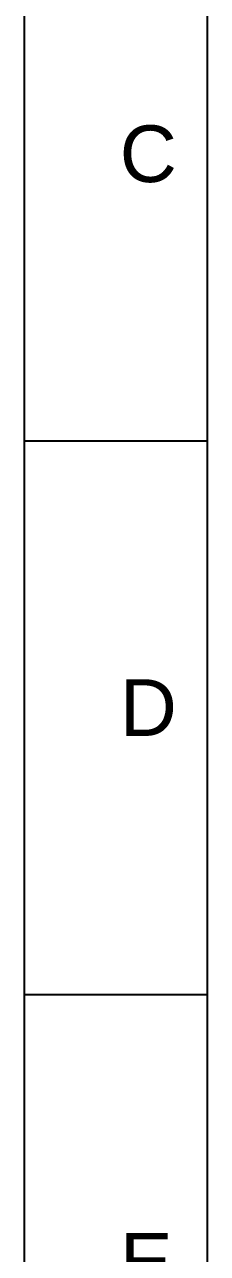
# Model space of a CAD drawing. Header units: millimetres. Extents: x 1966 to 5966, y 1587 to 4387.
# Drawn here: x 1966 to 2050, y 3257 to 3820 of the extents above; entities that cross this region are included whole.
import ezdxf

# ---------------------------------------------------------------- set-up
doc = ezdxf.new("R2010")
doc.units = ezdxf.units.MM
doc.layers.add('Protocol', color=210, linetype='Continuous')
doc.styles.get("Standard").update_dxf_attribs({"font": 'arial.ttf'})

msp = doc.modelspace()

# ---------------------------------------------------------------- linework, layer by layer
at = {"layer": 'Protocol', "color": 7}
for p, q in [((1965.86, 1587.28), (1965.86, 4387.28)), ((2049.7, 1587.28), (2049.7, 4303.44)), ((2049.7, 3629.28), (1965.86, 3629.28)), ((2049.7, 3375.28), (1965.86, 3375.28))]:
    msp.add_line(p, q, dxfattribs=at)

# ---------------------------------------------------------------- texts
at = {"layer": 'Protocol', "color": 7, "char_height": 26, "attachment_point": 1}
for s, insert in [('C', (2009.48, 3774.05)), ('D', (2009.48, 3520.05)), ('E', (2009.48, 3266.05))]:
    msp.add_mtext_dynamic_manual_height_columns(s, width=323.6761, gutter_width=12.5, heights=[0], dxfattribs=dict(at, insert=insert))

doc.saveas('drawing.dxf')
